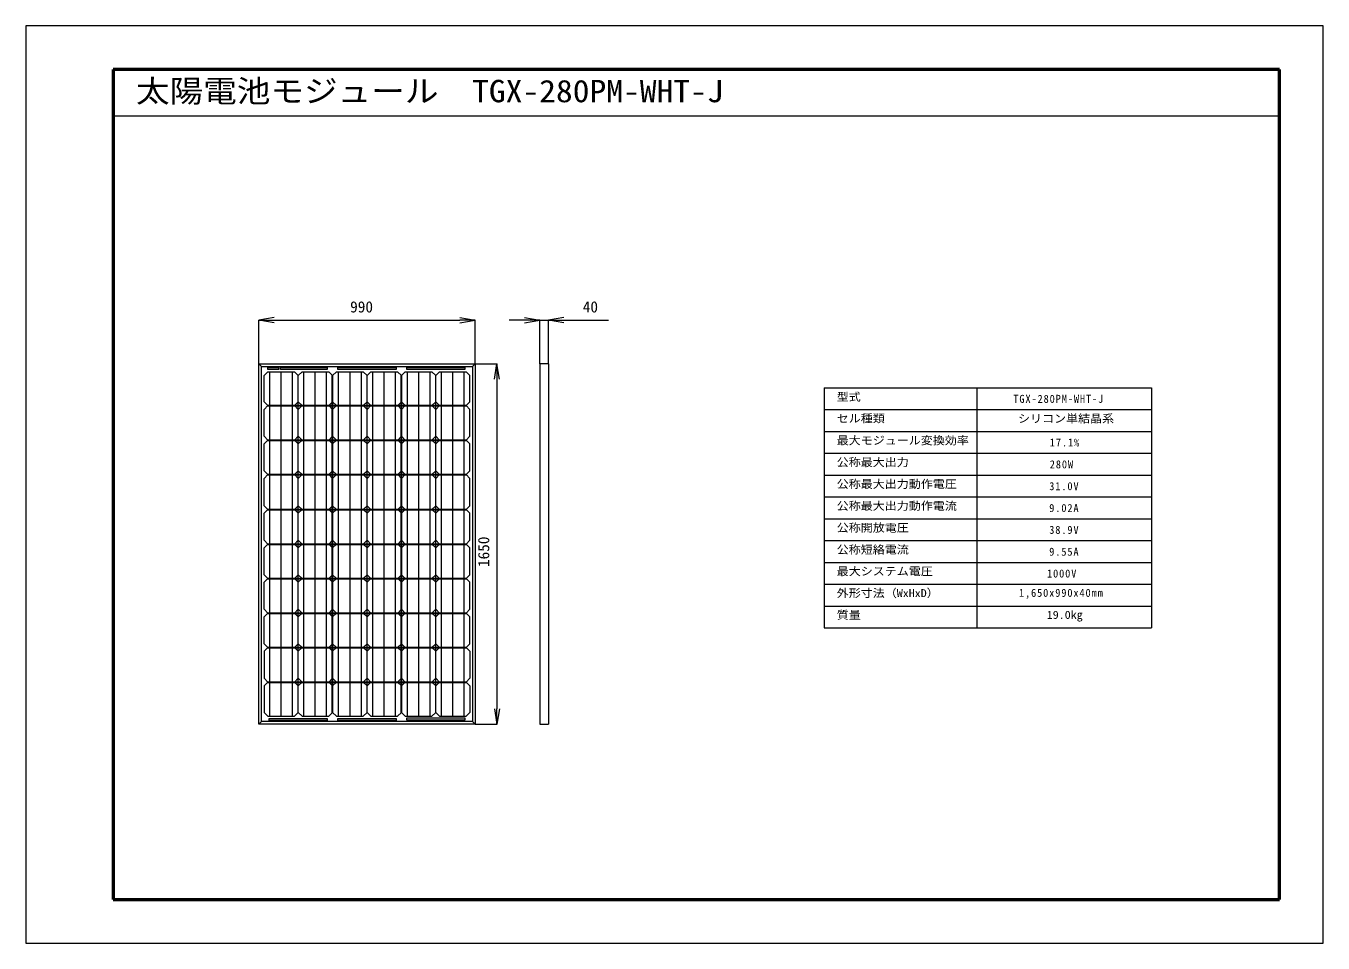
# Model space of a CAD drawing. Units: millimetres, scale not verified. Extents: x -2990 to 2950, y -2075 to 2125.
import ezdxf
from ezdxf.enums import TextEntityAlignment as Align

# ---------------------------------------------------------------- set-up
doc = ezdxf.new("R2010")
doc.units = ezdxf.units.MM
doc.header["$LTSCALE"] = 20
for name, color, linetype, lineweight in [('0-0_0', 7, 'Continuous', 18), ('0-2_用紙枠', 7, 'Continuous', 18), ('0-3_図面枠', 7, 'Continuous', 50)]:
    doc.layers.add(name, color=color, linetype=linetype, lineweight=lineweight)
doc.styles.add('ＭＳ ゴシック', font='')
doc.styles.get('ＭＳ ゴシック').set_extended_font_data('MS Gothic')

msp = doc.modelspace()

# ---------------------------------------------------------------- linework, layer by layer
at = {"layer": '0-0_0'}
for p, q in [((-1923.34, 577.46), (-1923.34, 777.7)), ((-1853.34, 765.67), (-1923.34, 777.34)), ((-1853.34, 777.34), (-1003.34, 777.34)), ((-1003.34, 789.01), (-933.34, 777.34)), ((-933.34, 577.46), (-933.34, 777.7)), ((-706.84, 777.34), (-776.84, 777.34)), ((-706.84, 789.01), (-636.84, 777.34)), ((-636.84, 577.46), (-636.84, 777.7)), ((-636.84, 777.34), (-596.84, 777.34)), ((-596.84, 577.46), (-596.84, 777.7)), ((-526.84, 765.67), (-596.84, 777.34)), ((-526.84, 777.34), (-322.18, 777.34)), ((-1911.34, 565.34), (-1923.34, 577.34)), ((-1882.13, 540.84), (-1899.49, 523.64)), ((-1882.13, 560.84), (-1832.13, 560.84)), ((-1882.13, 540.84), (-1760.98, 540.84)), ((-1873.34, -1036.16), (-1873.34, 540.84)), ((-1832.13, 550.84), (-1832.13, 560.84)), ((-1821.34, -1036.16), (-1821.34, 540.84)), ((-1769.34, -1036.16), (-1769.34, 540.84)), ((-1743.34, 523.64), (-1760.98, 540.84)), ((-1726.06, 540.84), (-1743.41, 523.64)), ((-1726.06, 540.84), (-1603.48, 540.84)), ((-1717.34, -1036.16), (-1717.34, 540.84)), ((-1665.34, -1036.16), (-1665.34, 540.84)), ((-1613.34, -1036.16), (-1613.34, 540.84)), ((-1585.84, 523.64), (-1603.48, 540.84)), ((-1568.56, 540.84), (-1585.91, 523.64)), ((-1568.56, 540.84), (-1445.98, 540.84)), ((-1558.34, -1036.16), (-1558.34, 540.84)), ((-1506.34, -1036.16), (-1506.34, 540.84)), ((-1454.34, -1036.16), (-1454.34, 540.84)), ((-1428.34, 523.64), (-1445.98, 540.84)), ((-1410.99, 540.84), (-1428.34, 523.64)), ((-1410.99, 540.84), (-1288.41, 540.84)), ((-1402.34, -1036.16), (-1402.34, 540.84)), ((-1350.34, -1036.16), (-1350.34, 540.84)), ((-1298.34, -1036.16), (-1298.34, 540.84)), ((-1270.77, 523.64), (-1288.41, 540.84)), ((-1253.49, 540.84), (-1270.84, 523.64)), ((-1253.49, 540.84), (-1130.98, 540.84)), ((-1243.34, -1036.16), (-1243.34, 540.84)), ((-1191.34, -1036.16), (-1191.34, 540.84)), ((-1139.34, -1036.16), (-1139.34, 540.84)), ((-1113.34, 523.64), (-1130.98, 540.84)), ((-1096.06, 540.84), (-1113.41, 523.64)), ((-1096.06, 540.84), (-975.05, 540.84)), ((-1087.34, -1036.16), (-1087.34, 540.84)), ((-1035.34, -1036.16), (-1035.34, 540.84)), ((-983.34, -1036.16), (-983.34, 540.84)), ((-983.34, -1036.16), (-983.34, 540.84)), ((-957.34, 523.57), (-975.05, 540.84)), ((-945.34, 565.34), (-933.34, 577.34)), ((-933.21, 577.34), (-832.98, 577.34)), ((-845.01, 507.34), (-833.34, 577.34)), ((-596.84, 577.34), (-596.84, -1072.66)), ((-1899.34, 403.54), (-1899.34, 523.78)), ((-1743.34, -1019.03), (-1743.34, 523.71)), ((-1587.34, -1020.42), (-1587.34, 525.1)), ((-1584.34, -1020.52), (-1584.34, 525.2)), ((-1428.34, -1018.96), (-1428.34, 523.64)), ((-1272.34, -1020.49), (-1272.34, 525.17)), ((-1269.34, -1020.45), (-1269.34, 525.12)), ((-1113.34, -1019.03), (-1113.34, 523.71)), ((-957.34, 403.54), (-957.34, 523.57)), ((-833.34, 507.34), (-833.34, -1002.66)), ((664.66, 468.34), (2164.66, 468.34)), ((664.66, 468.34), (664.66, -631.66)), ((1364.66, 468.34), (1364.66, -631.66)), ((2164.66, 468.34), (2164.66, -631.66)), ((-1881.99, 386.34), (-1899.34, 403.54)), ((-1899.34, 369.12), (-1881.99, 386.34)), ((-1899.34, 245.54), (-1899.34, 369.12)), ((-1883.5, 387.84), (-973.18, 387.84)), ((-1883.5, 384.84), (-973.18, 384.84)), ((-1743.27, 403.54), (-1760.91, 386.34)), ((-1760.91, 386.34), (-1743.27, 369.12)), ((-1725.99, 386.34), (-1743.34, 403.54)), ((-1743.34, 369.12), (-1725.99, 386.34)), ((-1585.77, 403.54), (-1603.41, 386.34)), ((-1603.41, 386.34), (-1585.77, 369.12)), ((-1568.49, 386.34), (-1585.84, 403.54)), ((-1585.84, 369.12), (-1568.49, 386.34)), ((-1428.27, 403.54), (-1445.91, 386.34)), ((-1445.91, 386.34), (-1428.27, 369.12)), ((-1410.99, 386.34), (-1428.34, 403.54)), ((-1428.34, 369.12), (-1410.99, 386.34)), ((-1288.05, 386.34), (-1270.69, 403.54)), ((-1270.69, 369.12), (-1288.05, 386.34)), ((-1270.77, 403.54), (-1253.13, 386.34)), ((-1253.13, 386.34), (-1270.77, 369.12)), ((-1113.27, 403.54), (-1130.91, 386.34)), ((-1130.91, 386.34), (-1113.27, 369.12)), ((-1095.99, 386.34), (-1113.34, 403.54)), ((-1113.34, 369.12), (-1095.99, 386.34)), ((-974.69, 386.34), (-957.34, 403.54)), ((-957.34, 369.12), (-974.69, 386.34)), ((-957.34, 245.54), (-957.34, 369.12)), ((664.66, 368.34), (2164.66, 368.34)), ((-1881.99, 228.34), (-1899.34, 245.54)), ((-1743.27, 245.54), (-1760.91, 228.34)), ((-1725.99, 228.34), (-1743.34, 245.54)), ((-1585.77, 245.54), (-1603.41, 228.34)), ((-1568.49, 228.34), (-1585.84, 245.54)), ((-1428.27, 245.54), (-1445.91, 228.34)), ((-1410.99, 228.34), (-1428.34, 245.54)), ((-1288.05, 228.34), (-1270.69, 245.54)), ((-1270.77, 245.54), (-1253.13, 228.34)), ((-1113.27, 245.54), (-1130.91, 228.34)), ((-1095.99, 228.34), (-1113.34, 245.54)), ((-974.69, 228.34), (-957.34, 245.54)), ((664.66, 268.34), (2164.66, 268.34)), ((-1899.34, 211.12), (-1881.99, 228.34)), ((-1899.34, 87.54), (-1899.34, 211.12)), ((-1883.5, 229.84), (-973.18, 229.84)), ((-1883.5, 226.84), (-973.18, 226.84)), ((-1760.91, 228.34), (-1743.27, 211.12)), ((-1743.34, 211.12), (-1725.99, 228.34)), ((-1603.41, 228.34), (-1585.77, 211.12)), ((-1585.84, 211.12), (-1568.49, 228.34)), ((-1445.91, 228.34), (-1428.27, 211.12)), ((-1428.34, 211.12), (-1410.99, 228.34)), ((-1270.69, 211.12), (-1288.05, 228.34)), ((-1253.13, 228.34), (-1270.77, 211.12)), ((-1130.91, 228.34), (-1113.27, 211.12)), ((-1113.34, 211.12), (-1095.99, 228.34)), ((-957.34, 211.12), (-974.69, 228.34)), ((-957.34, 87.54), (-957.34, 211.12)), ((664.66, 168.34), (2164.66, 168.34)), ((-1881.99, 70.34), (-1899.34, 87.54)), ((-1899.34, 53.12), (-1881.99, 70.34)), ((-1883.5, 71.84), (-973.18, 71.84)), ((-1883.5, 68.84), (-973.18, 68.84)), ((-1743.27, 87.54), (-1760.91, 70.34)), ((-1760.91, 70.34), (-1743.27, 53.12)), ((-1725.99, 70.34), (-1743.34, 87.54)), ((-1743.34, 53.12), (-1725.99, 70.34)), ((-1585.77, 87.54), (-1603.41, 70.34)), ((-1603.41, 70.34), (-1585.77, 53.12)), ((-1568.49, 70.34), (-1585.84, 87.54)), ((-1585.84, 53.12), (-1568.49, 70.34)), ((-1428.27, 87.54), (-1445.91, 70.34)), ((-1445.91, 70.34), (-1428.27, 53.12)), ((-1410.99, 70.34), (-1428.34, 87.54)), ((-1428.34, 53.12), (-1410.99, 70.34)), ((-1288.05, 70.34), (-1270.69, 87.54)), ((-1270.69, 53.12), (-1288.05, 70.34)), ((-1270.77, 87.54), (-1253.13, 70.34)), ((-1253.13, 70.34), (-1270.77, 53.12)), ((-1113.27, 87.54), (-1130.91, 70.34)), ((-1130.91, 70.34), (-1113.27, 53.12)), ((-1095.99, 70.34), (-1113.34, 87.54)), ((-1113.34, 53.12), (-1095.99, 70.34)), ((-974.69, 70.34), (-957.34, 87.54)), ((-957.34, 53.12), (-974.69, 70.34)), ((664.66, 68.34), (2164.66, 68.34)), ((-1899.34, -72.46), (-1899.34, 53.12)), ((-957.34, -72.46), (-957.34, 53.12)), ((664.66, -31.66), (2164.66, -31.66)), ((-1881.99, -89.66), (-1899.34, -72.46)), ((-1899.34, -106.88), (-1881.99, -89.66)), ((-1899.34, -230.46), (-1899.34, -106.88)), ((-1883.5, -88.16), (-973.18, -88.16)), ((-1883.5, -91.16), (-973.18, -91.16)), ((-1743.27, -72.46), (-1760.91, -89.66)), ((-1760.91, -89.66), (-1743.27, -106.88)), ((-1725.99, -89.66), (-1743.34, -72.46)), ((-1743.34, -106.88), (-1725.99, -89.66)), ((-1585.77, -72.46), (-1603.41, -89.66)), ((-1603.41, -89.66), (-1585.77, -106.88)), ((-1568.49, -89.66), (-1585.84, -72.46)), ((-1585.84, -106.88), (-1568.49, -89.66)), ((-1428.27, -72.46), (-1445.91, -89.66)), ((-1445.91, -89.66), (-1428.27, -106.88)), ((-1410.99, -89.66), (-1428.34, -72.46)), ((-1428.34, -106.88), (-1410.99, -89.66)), ((-1288.05, -89.66), (-1270.69, -72.46)), ((-1270.69, -106.88), (-1288.05, -89.66)), ((-1270.77, -72.46), (-1253.13, -89.66)), ((-1253.13, -89.66), (-1270.77, -106.88)), ((-1113.27, -72.46), (-1130.91, -89.66)), ((-1130.91, -89.66), (-1113.27, -106.88)), ((-1095.99, -89.66), (-1113.34, -72.46)), ((-1113.34, -106.88), (-1095.99, -89.66)), ((-974.69, -89.66), (-957.34, -72.46)), ((-957.34, -106.88), (-974.69, -89.66)), ((-957.34, -230.46), (-957.34, -106.88)), ((664.66, -131.66), (2164.66, -131.66)), ((-1881.99, -247.66), (-1899.34, -230.46)), ((-1743.27, -230.46), (-1760.91, -247.66)), ((-1725.99, -247.66), (-1743.34, -230.46)), ((-1585.77, -230.46), (-1603.41, -247.66)), ((-1568.49, -247.66), (-1585.84, -230.46)), ((-1428.27, -230.46), (-1445.91, -247.66)), ((-1410.99, -247.66), (-1428.34, -230.46)), ((-1288.05, -247.66), (-1270.69, -230.46)), ((-1270.77, -230.46), (-1253.13, -247.66)), ((-1113.27, -230.46), (-1130.91, -247.66)), ((-1095.99, -247.66), (-1113.34, -230.46)), ((-974.69, -247.66), (-957.34, -230.46)), ((664.66, -231.66), (2164.66, -231.66)), ((-1899.34, -264.88), (-1881.99, -247.66)), ((-1899.34, -388.46), (-1899.34, -264.88)), ((-1883.5, -246.16), (-973.18, -246.16)), ((-1883.5, -249.16), (-973.18, -249.16)), ((-1760.91, -247.66), (-1743.27, -264.88)), ((-1743.34, -264.88), (-1725.99, -247.66)), ((-1603.41, -247.66), (-1585.77, -264.88)), ((-1585.84, -264.88), (-1568.49, -247.66)), ((-1445.91, -247.66), (-1428.27, -264.88)), ((-1428.34, -264.88), (-1410.99, -247.66)), ((-1270.69, -264.88), (-1288.05, -247.66)), ((-1253.13, -247.66), (-1270.77, -264.88)), ((-1130.91, -247.66), (-1113.27, -264.88)), ((-1113.34, -264.88), (-1095.99, -247.66)), ((-957.34, -264.88), (-974.69, -247.66)), ((-957.34, -388.46), (-957.34, -264.88)), ((664.66, -331.66), (2164.66, -331.66)), ((-1881.99, -405.66), (-1899.34, -388.46)), ((-1899.34, -422.88), (-1881.99, -405.66)), ((-1883.5, -404.16), (-973.18, -404.16)), ((-1883.5, -407.16), (-973.18, -407.16)), ((-1743.27, -388.46), (-1760.91, -405.66)), ((-1760.91, -405.66), (-1743.27, -422.88)), ((-1725.99, -405.66), (-1743.34, -388.46)), ((-1743.34, -422.88), (-1725.99, -405.66)), ((-1585.77, -388.46), (-1603.41, -405.66)), ((-1603.41, -405.66), (-1585.77, -422.88)), ((-1568.49, -405.66), (-1585.84, -388.46)), ((-1585.84, -422.88), (-1568.49, -405.66)), ((-1428.27, -388.46), (-1445.91, -405.66)), ((-1445.91, -405.66), (-1428.27, -422.88)), ((-1410.99, -405.66), (-1428.34, -388.46)), ((-1428.34, -422.88), (-1410.99, -405.66)), ((-1288.05, -405.66), (-1270.69, -388.46)), ((-1270.69, -422.88), (-1288.05, -405.66)), ((-1270.77, -388.46), (-1253.13, -405.66)), ((-1253.13, -405.66), (-1270.77, -422.88)), ((-1113.27, -388.46), (-1130.91, -405.66)), ((-1130.91, -405.66), (-1113.27, -422.88)), ((-1095.99, -405.66), (-1113.34, -388.46)), ((-1113.34, -422.88), (-1095.99, -405.66)), ((-974.69, -405.66), (-957.34, -388.46)), ((-957.34, -422.88), (-974.69, -405.66)), ((-1899.34, -546.46), (-1899.34, -422.88)), ((-957.34, -546.46), (-957.34, -422.88)), ((664.66, -431.66), (2164.66, -431.66)), ((664.66, -531.66), (2164.66, -531.66)), ((-1881.99, -563.66), (-1899.34, -546.46)), ((-1899.34, -580.88), (-1881.99, -563.66)), ((-1899.34, -704.53), (-1899.34, -580.88)), ((-1883.5, -562.16), (-973.18, -562.16)), ((-1883.5, -565.16), (-973.18, -565.16)), ((-1743.27, -546.46), (-1760.91, -563.66)), ((-1760.91, -563.66), (-1743.27, -580.88)), ((-1725.99, -563.66), (-1743.34, -546.46)), ((-1743.34, -580.88), (-1725.99, -563.66)), ((-1585.77, -546.46), (-1603.41, -563.66)), ((-1603.41, -563.66), (-1585.77, -580.88)), ((-1568.49, -563.66), (-1585.84, -546.46)), ((-1585.84, -580.88), (-1568.49, -563.66)), ((-1428.27, -546.46), (-1445.91, -563.66)), ((-1445.91, -563.66), (-1428.27, -580.88)), ((-1410.99, -563.66), (-1428.34, -546.46)), ((-1428.34, -580.88), (-1410.99, -563.66)), ((-1288.05, -563.66), (-1270.69, -546.46)), ((-1270.69, -580.88), (-1288.05, -563.66)), ((-1270.77, -546.46), (-1253.13, -563.66)), ((-1253.13, -563.66), (-1270.77, -580.88)), ((-1113.27, -546.46), (-1130.91, -563.66)), ((-1130.91, -563.66), (-1113.27, -580.88)), ((-1095.99, -563.66), (-1113.34, -546.46)), ((-1113.34, -580.88), (-1095.99, -563.66)), ((-974.69, -563.66), (-957.34, -546.46)), ((-957.34, -580.88), (-974.69, -563.66)), ((-957.34, -704.53), (-957.34, -580.88)), ((664.66, -631.66), (2164.66, -631.66)), ((-1882.06, -721.66), (-1899.41, -704.46)), ((-1743.34, -704.46), (-1760.98, -721.66)), ((-1726.06, -721.66), (-1743.41, -704.46)), ((-1585.84, -704.46), (-1603.48, -721.66)), ((-1568.56, -721.66), (-1585.91, -704.46)), ((-1428.34, -704.46), (-1445.98, -721.66)), ((-1411.06, -721.66), (-1428.41, -704.46)), ((-1288.12, -721.66), (-1270.77, -704.46)), ((-1270.84, -704.46), (-1253.2, -721.66)), ((-1113.34, -704.46), (-1130.98, -721.66)), ((-1096.06, -721.66), (-1113.41, -704.46)), ((-974.62, -721.66), (-957.27, -704.46)), ((-1899.41, -738.88), (-1882.06, -721.66)), ((-1899.41, -738.88), (-1899.41, -862.46)), ((-1883.57, -720.16), (-973.11, -720.16)), ((-1883.57, -720.16), (-973.11, -720.16)), ((-1883.57, -723.16), (-973.11, -723.16)), ((-1760.98, -721.66), (-1743.34, -738.88)), ((-1743.41, -738.88), (-1726.06, -721.66)), ((-1603.48, -721.66), (-1585.84, -738.88)), ((-1585.91, -738.88), (-1568.56, -721.66)), ((-1445.98, -721.66), (-1428.34, -738.88)), ((-1428.41, -738.88), (-1411.06, -721.66)), ((-1270.77, -738.88), (-1288.12, -721.66)), ((-1253.2, -721.66), (-1270.84, -738.88)), ((-1130.98, -721.66), (-1113.34, -738.88)), ((-1113.41, -738.88), (-1096.06, -721.66)), ((-957.27, -738.88), (-974.62, -721.66)), ((-957.27, -738.88), (-957.27, -862.46)), ((-1882.06, -879.66), (-1899.41, -862.46)), ((-1899.41, -896.88), (-1882.06, -879.66)), ((-1883.57, -878.16), (-973.11, -878.16)), ((-1883.57, -878.16), (-973.11, -878.16)), ((-1883.57, -881.16), (-973.11, -881.16)), ((-1743.34, -862.46), (-1760.98, -879.66)), ((-1760.98, -879.66), (-1743.34, -896.88)), ((-1726.06, -879.66), (-1743.41, -862.46)), ((-1743.41, -896.88), (-1726.06, -879.66)), ((-1585.84, -862.46), (-1603.48, -879.66)), ((-1603.48, -879.66), (-1585.84, -896.88)), ((-1568.56, -879.66), (-1585.91, -862.46)), ((-1585.91, -896.88), (-1568.56, -879.66)), ((-1428.34, -862.46), (-1445.98, -879.66)), ((-1445.98, -879.66), (-1428.34, -896.88)), ((-1411.06, -879.66), (-1428.41, -862.46)), ((-1428.41, -896.88), (-1411.06, -879.66)), ((-1288.12, -879.66), (-1270.77, -862.46)), ((-1270.77, -896.88), (-1288.12, -879.66)), ((-1270.84, -862.46), (-1253.2, -879.66)), ((-1253.2, -879.66), (-1270.84, -896.88)), ((-1113.34, -862.46), (-1130.98, -879.66)), ((-1130.98, -879.66), (-1113.34, -896.88)), ((-1096.06, -879.66), (-1113.41, -862.46)), ((-1113.41, -896.88), (-1096.06, -879.66)), ((-974.62, -879.66), (-957.27, -862.46)), ((-957.27, -896.88), (-974.62, -879.66)), ((-1899.41, -896.88), (-1899.41, -1019.03)), ((-957.27, -896.88), (-957.27, -1019.03)), ((-821.67, -1002.66), (-833.34, -1072.66)), ((-1911.34, -1060.66), (-1923.34, -1072.66)), ((-1882.13, -1036.16), (-1899.49, -1018.96)), ((-1882.13, -1036.16), (-1760.98, -1036.16)), ((-1743.34, -1018.96), (-1760.98, -1036.16)), ((-1726.06, -1036.16), (-1743.41, -1018.96)), ((-1726.06, -1036.16), (-1603.48, -1036.16)), ((-1585.84, -1018.96), (-1603.48, -1036.16)), ((-1568.56, -1036.16), (-1585.91, -1018.96)), ((-1568.56, -1036.16), (-1445.98, -1036.16)), ((-1428.34, -1018.96), (-1445.98, -1036.16)), ((-1410.99, -1036.16), (-1428.34, -1018.96)), ((-1410.99, -1036.16), (-1288.41, -1036.16)), ((-1270.77, -1018.96), (-1288.41, -1036.16)), ((-1253.49, -1036.16), (-1270.84, -1018.96)), ((-1253.49, -1036.16), (-1130.98, -1036.16)), ((-1113.34, -1018.96), (-1130.98, -1036.16)), ((-1096.06, -1036.16), (-1113.41, -1018.96)), ((-1096.06, -1036.16), (-975.05, -1036.16)), ((-957.41, -1018.96), (-975.05, -1036.16)), ((-974.55, -1036.16), (-957.19, -1018.96)), ((-945.34, -1060.66), (-933.34, -1072.66)), ((-933.21, -1072.66), (-832.98, -1072.66)), ((-636.84, -1072.66), (-596.84, -1072.66))]:
    msp.add_line(p, q, dxfattribs=at)
for points in [[(-1853.34, 789.01), (-1923.34, 777.34), (-1853.34, 777.34)], [(-1003.34, 765.67), (-933.34, 777.34), (-1003.34, 777.34)], [(-706.84, 765.67), (-636.84, 777.34), (-706.84, 777.34)], [(-526.84, 789.01), (-596.84, 777.34), (-526.84, 777.34)], [(-1832.13, 550.84), (-1882.13, 550.84), (-1882.13, 560.84)], [(-821.67, 507.34), (-833.34, 577.34), (-833.34, 507.34)], [(-596.84, 577.34), (-636.84, 577.34), (-636.84, -1072.66)], [(-845.01, -1002.66), (-833.34, -1072.66), (-833.34, -1002.66)]]:
    msp.add_lwpolyline(points, dxfattribs=at)
for points in [[(-933.34, -1072.66), (-1923.34, -1072.66), (-1923.34, 577.34), (-933.34, 577.34)], [(-945.34, -1060.66), (-1911.34, -1060.66), (-1911.34, 565.34), (-945.34, 565.34)], [(-1824.34, 560.84), (-1610.34, 560.84), (-1610.34, 550.84), (-1824.34, 550.84)], [(-1561.34, 560.84), (-1295.34, 560.84), (-1295.34, 550.84), (-1561.34, 550.84)], [(-1246.34, 560.84), (-980.34, 560.84), (-980.34, 550.84), (-1246.34, 550.84)], [(-1876.34, -1046.16), (-1610.34, -1046.16), (-1610.34, -1056.16), (-1876.34, -1056.16)], [(-1561.34, -1046.16), (-1295.34, -1046.16), (-1295.34, -1056.16), (-1561.34, -1056.16)], [(-1246.34, -1043.66), (-980.34, -1043.66), (-980.34, -1054.91), (-1246.34, -1054.91)]]:
    msp.add_lwpolyline(points, close=True, dxfattribs=at)
at = {"layer": '0-2_用紙枠'}
for p, q in [((2949.66, 2124.95), (-2990.34, 2124.95)), ((-2990.34, 2124.95), (-2990.34, -2075.05))]:
    msp.add_line(p, q, dxfattribs=at)
msp.add_lwpolyline([(-2990.34, -2075.05), (2949.66, -2075.05), (2949.66, 2124.95)], dxfattribs=at)
at = {"layer": '0-3_図面枠'}
for p, q in [((2749.66, 1924.95), (-2590.34, 1924.95)), ((-2590.34, 1924.95), (-2590.34, -1875.05)), ((2749.66, -1875.05), (2749.66, 1924.95)), ((-2590.34, -1875.05), (2749.66, -1875.05))]:
    msp.add_line(p, q, dxfattribs=at)
at = {"layer": '0-3_図面枠', "lineweight": 18}
msp.add_line((2749.66, 1711.73), (-2590.34, 1711.73), dxfattribs=at)

# ---------------------------------------------------------------- texts
at = {"layer": '0-0_0', "style": 'ＭＳ ゴシック'}
for s, p in [('990', (-1505.7, 797.34)), ('40', (-440.42, 797.34))]:
    msp.add_text(s, height=51.32, dxfattribs=at).set_placement(p, align=Align.BOTTOM_LEFT)
at = {"layer": '0-0_0', "style": 'ＭＳ ゴシック', "width": 1.1}
for s, p in [('  型式', (667.66, 396.86)), ('  セル種類', (667.66, 297.88)), ('シリコン単結晶系', (1552.73, 297.32)), ('  最大モジュール変換効率', (667.66, 197.2)), ('  公称最大出力', (667.66, 97.43)), ('  公称最大出力動作電圧', (667.66, -2.46)), ('  公称最大出力動作電流', (667.66, -102.46)), ('  公称開放電圧', (667.66, -202.57)), ('  公称短絡電流', (667.66, -302.8)), ('  最大システム電圧', (667.66, -402.12)), ('  外形寸法（WxHxD）', (667.66, -502)), ('  質量', (667.66, -602)), ('19.0㎏', (1684.32, -601.32))]:
    msp.add_text(s, height=36.66, dxfattribs=at).set_placement(p, align=Align.BOTTOM_LEFT)
at = {"layer": '0-0_0', "style": 'ＭＳ ゴシック'}
msp.add_text('1650', height=51.32, rotation=90, dxfattribs=at).set_placement((-853.34, -353.06), align=Align.BOTTOM_LEFT)
at = {"layer": '0-0_0', "char_height": 36.66, "attachment_point": 7, "style": 'ＭＳ ゴシック'}
for s, insert in [('\\T1.17;\\W0.95;TGX-280PM-WHT-J', (1531.25, 398.34)), ('\\T1.17;\\W0.95;17.1%', (1698.41, 198.34)), ('\\T1.17;\\W0.95;280W', (1698.18, 98.34)), ('\\T1.17;\\W0.95;31.0V', (1695.68, -1.66)), ('\\T1.17;\\W0.95;9.02A', (1695.68, -101.66)), ('\\T1.17;\\W0.95;38.9V', (1695.68, -201.66)), ('\\T1.17;\\W0.95;9.55A', (1695.68, -301.66)), ('\\T1.17;\\W0.95;1000V', (1685.46, -401.66)), ('\\T1.17;\\W0.95;1,650x990x40mm', (1556.93, -498.93))]:
    msp.add_mtext(s, dxfattribs=dict(at, insert=insert))
at = {"layer": '0-3_図面枠', "style": 'ＭＳ ゴシック', "width": 1.1}
msp.add_text('太陽電池モジュール\u3000TGX-280PM-WHT-J', height=102.6, dxfattribs=at).set_placement((-2486.49, 1744.72), align=Align.BOTTOM_LEFT)

doc.saveas('drawing.dxf')
